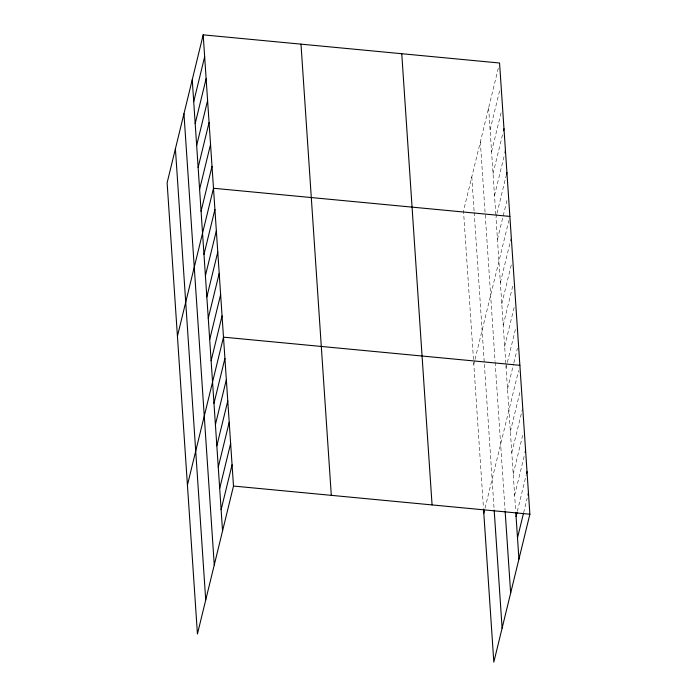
<?xml version="1.0" encoding="UTF-8"?>
<svg xmlns="http://www.w3.org/2000/svg" width="697" height="697" viewBox="0 0 697 697"><rect width="100%" height="100%" fill="white"/><g stroke="black" fill="none" stroke-linecap="round" stroke-linejoin="round"><path stroke-width="0.52" stroke-dasharray="3.48 2.61" d="M498.294 68.236L463.505 210.947L483.457 507.939M490.096 129.816L500.028 89.103M491.568 151.728L501.5 111.023M493.04 173.649L502.711 133.981M494.513 195.561L504.436 154.847M496.752 214.345L495.985 217.473L505.865 364.47M497.005 213.299L506.423 174.677M497.458 239.393L507.128 199.725M473.812 364.357L474.788 360.358M475.032 359.356L508.854 220.592M500.359 282.581L511.049 238.731M501.788 303.848L511.459 264.18M503.217 325.116L513.14 284.411M504.645 346.392L514.569 305.678M506.074 367.659L507.094 363.486M507.346 362.44L515.745 327.991M507.503 388.935L513.611 363.878M513.863 362.832L517.427 348.221M485.034 508.252L518.603 370.534M510.361 431.478L520.032 391.81M511.79 452.745L522.48 408.904M513.219 474.012L522.637 435.39M514.647 495.288L524.571 454.575M517.348 511.337L526.252 474.805M523.613 512.774L527.176 498.163M488.623 107.896L495.846 215.39M505.935 365.533L515.719 511.241M480.338 141.909L495.07 361.255M495.14 362.318L505.072 510.152M471.799 176.942L474.108 211.383M474.178 212.428L494.173 510.091"/><path stroke-width="1.05" d="M203.184 34.85L167.123 182.788L197.434 633.991L233.495 486.053L203.184 34.85L499.566 63.009L529.877 514.212L493.816 662.15L483.526 509.002M193.714 101.649L204.657 56.762M195.186 123.569L206.129 78.683M196.659 145.481L207.601 100.595M198.131 167.402L209.074 122.515M199.603 189.314L210.546 144.427M201.076 211.226L212.019 166.339M177.43 336.198L213.491 188.26L509.873 216.418M203.977 254.414L214.92 209.527M205.406 275.69L216.349 230.803M206.835 296.957L217.778 252.07M208.264 318.224L219.206 273.337M209.692 339.5L220.635 294.613M211.121 360.767L222.064 315.88M187.432 485.095L223.493 337.156L519.875 365.315M213.979 403.31L224.922 358.424M215.408 424.586L226.351 379.691M216.837 445.853L227.78 400.967M218.266 467.121L229.208 422.234M219.694 488.397L230.637 443.51M221.123 509.664L232.066 464.777M503.478 130.844L503.983 128.762M504.95 152.765L505.456 150.674M506.423 174.677L506.928 172.586M483.814 513.253L484.546 510.256M525.085 452.484L525.59 450.401M516.076 516.555L517.096 512.382M526.514 473.76L527.019 471.669M517.505 537.831L523.36 513.82M527.943 495.027L528.448 492.945M233.495 486.053L529.877 514.212M515.789 512.304L518.934 559.099M505.142 511.215L510.648 593.103M494.173 510.091L502.101 628.145M401.76 53.721L432.07 504.916M300.991 44.146L331.302 495.34M192.241 79.737L222.552 530.94M183.956 113.742L214.258 564.945M175.409 148.783L205.72 599.978"/></g></svg>
